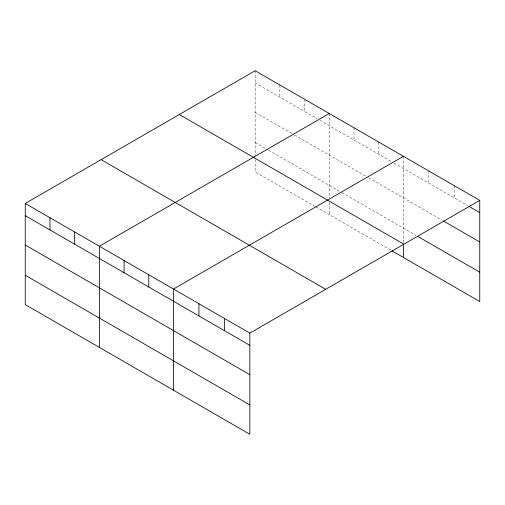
<?xml version="1.0" encoding="UTF-8"?>
<svg xmlns="http://www.w3.org/2000/svg" width="505" height="505" viewBox="0 0 505 505"><rect width="100%" height="100%" fill="white"/><g stroke="black" fill="none" stroke-linecap="round" stroke-linejoin="round"><path stroke-width="0.38" stroke-dasharray="2.52 1.89" d="M255.158 82.934L317.254 118.782M319.924 120.323L391.369 161.575M394.039 163.115L467.693 205.636M255.158 112.28L293.885 134.639M294.554 135.024L365.999 176.277M368.669 177.817L442.241 220.294M255.158 142.524L267.846 149.846M268.509 150.231L341.292 192.254M341.961 192.639L416.114 235.45M315.253 206.57L255.158 171.877L255.158 159.517M315.922 206.955L391.369 250.518M454.298 185.695L454.298 197.903M428.84 170.999L428.84 183.208M403.388 156.304L403.388 242.779M378.681 142.038L378.681 154.246M353.98 127.778L353.98 139.986M329.273 113.511L329.273 197.676M329.273 202.309L329.273 214.669M304.565 99.245L304.565 111.46M279.865 84.985L279.865 97.194M255.158 70.719L255.158 155.654"/><path stroke-width="0.76" d="M479.75 200.39L255.158 70.719L25.25 203.458L25.25 304.61L249.842 434.281L249.842 333.123L479.75 200.39L479.75 301.542L392.038 250.903M329.273 113.511L99.365 246.244L99.365 347.402M403.388 156.304L173.48 289.037L173.48 390.195M469.031 206.412L479.75 212.599M443.579 221.064L479.75 241.952M417.452 236.226L479.75 272.189M179.288 114.521L403.88 244.193M101.12 159.656L325.712 289.321M25.25 203.458L249.842 333.123M25.25 215.667L249.842 345.332M25.25 245.02L249.842 374.685M25.25 275.263L249.842 404.928M403.388 244.325L403.388 257.455M224.39 318.428L224.39 330.636M198.932 303.732L198.932 315.941M148.773 274.777L148.773 286.985M124.072 260.511L124.072 272.719M74.658 231.984L74.658 244.193M49.957 217.718L49.957 229.933"/></g></svg>
